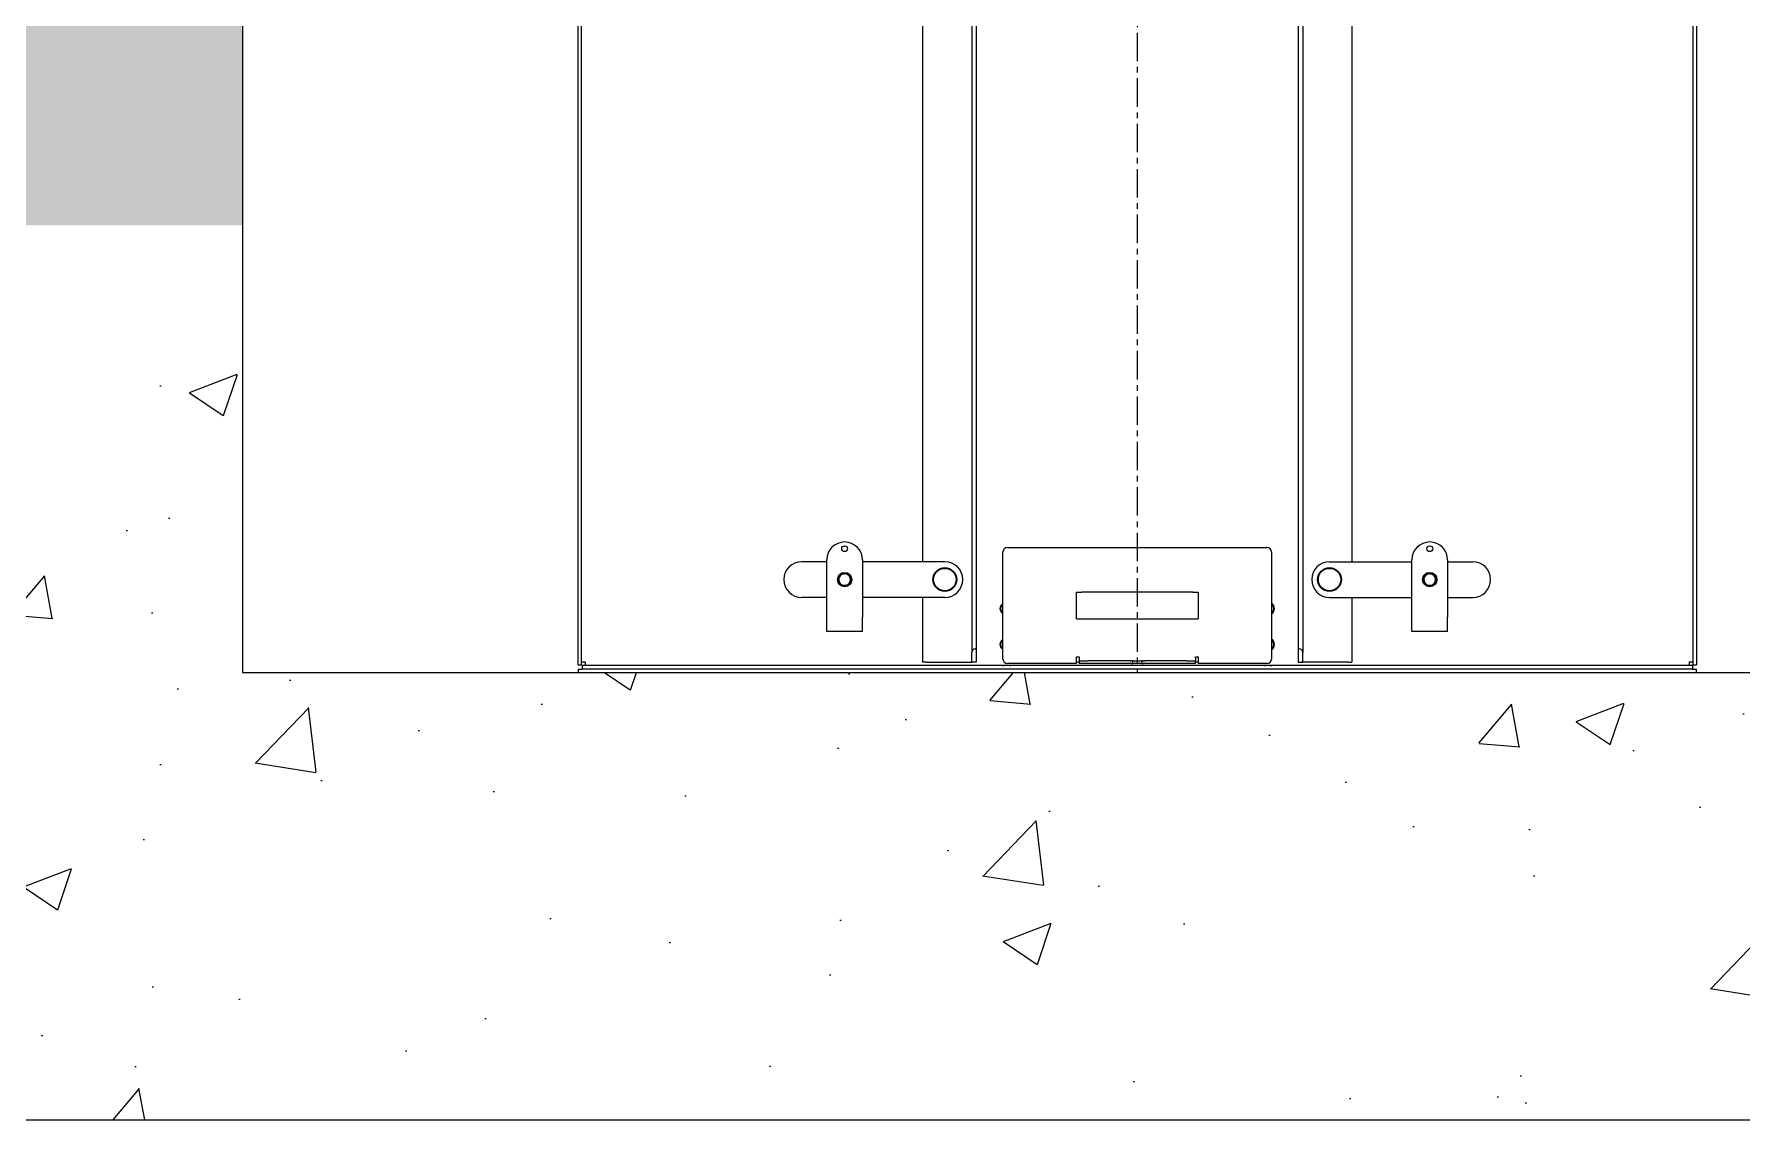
# Model space of a CAD drawing. Header units: millimetres. Extents: x 3220 to 226993, y 817 to 176024.
# Drawn here: x 200218 to 202127, y 72542 to 73756 of the extents above; entities that cross this region are included whole.
import ezdxf

# ---------------------------------------------------------------- set-up
doc = ezdxf.new("R2010")
doc.units = ezdxf.units.MM
doc.linetypes.add('AXES', pattern=[50.8, 31.75, -6.35, 6.35, -6.35])
doc.layers.add('Axe', color=1, linetype='AXES', lineweight=9)
doc.layers.add('Sichtbare Kanten(DIN)', color=7, linetype='Continuous', lineweight=50, true_color=0x3f3f3f)

# ---------------------------------------------------------------- blocks, each defined once
blk = doc.blocks.new('SECTION D-E')
h = blk.add_hatch()
h.set_pattern_fill('AR-CONC', color=256, scale=3)
h.paths.add_polyline_path([(0, -500), (-250, -500), (-250, -4000), (0, -4000)])
h.paths.add_polyline_path([(250, -500), (0, -500), (0, -4000), (3000, -4000), (3000, -3500), (2750, -3500), (250, -3500)])
h.paths.add_polyline_path([(15000, -3500), (12000, -3500), (12000, -4000), (15000, -4000)])
h.paths.add_polyline_path([(18000, -500), (17750, -500), (17750, -3500), (15000, -3500), (15000, -4000), (18000, -4000)])
h.paths.add_polyline_path([(18250, -500), (18000, -500), (18000, -4000), (18250, -4000)])
h.paths.add_polyline_path([(8000, -3500), (8000, -4000), (9000, -4000), (9000, -3500)])
h.paths.add_polyline_path([(5600, -4000), (5600, -3500), (3000, -3500), (3000, -4000)])
h.paths.add_polyline_path([(9800, -4000), (9800, -3500), (9000, -3500), (9000, -4000)])
h = blk.add_hatch()
h.set_pattern_fill('AR-CONC', color=256, scale=3)
h.set_pattern_definition([(50, (4500, 3e-11), (546.554, -47.817), [57.15, -628.65]), (355, (4500, 3e-11), (-105.73, 573.17), [45.72, -502.922]), (100.4514, (4545.55, -4), (440.824, 525.353), [48.57, -534.27]), (46.184, (4500, 152.4), (813.237, -126.127), [85.725, -942.975]), (96.636, (4567.8, 141.9), (712.21, 742.28), [72.855, -801.41]), (351.184, (4500, 152.4), (712.21, 742.28), [68.58, -754.38]), (21, (4576.2, 114.3), (454.843, -306.796), [57.15, -628.65]), (326, (4576.2, 114.3), (185.406, 552.564), [45.72, -502.92]), (71.4514, (4614.1, 88.73), (640.25, 245.768), [48.57, -534.27]), (37.5, (4500, 3e-11), (9.266, 253.665), [0, -496.824, 0, -510.54, 0, -504.825]), (7.5, (4500, 3e-11), (200.459, 300.542), [0, -291.084, 0, -485.394, 0, -192.405]), (327.5, (4330.07, 3e-11), (406.772, -17.1862), [0, -190.5, 0, -594.36, 0, -788.67]), (317.5, (4253.87, 3e-11), (444.388, 76.28), [0, -247.65, 0, -394.716, 0, -560.07])])
h.paths.add_polyline_path([(12500, -4000), (12000, -4000), (12000, -4500), (9800, -4500), (9800, -4000), (9300, -4000), (9300, -5000), (12500, -5000)])
for points in [[(9800, -3500), (9800, -4500), (12000, -4500), (12000, -3500)], [(9300, -4000), (9300, -5000), (12500, -5000), (12500, -4000)]]:
    blk.add_lwpolyline(points)
blk = doc.blocks.new('be 500 pied F')
at = {"layer": 'Axe'}
blk.add_line((0, 1434.4), (0, -500), dxfattribs=at)
at = {"layer": 'Sichtbare Kanten(DIN)', "color": 5, "lineweight": 0}
for p, q in [((-240, 1246.5), (-240, -376)), ((240, 1246.5), (240, -376)), ((-185, 1235.5), (-185, -477.5)), ((-180, 1231.5), (-180, -473.5)), ((180, 1231.5), (180, -473.5)), ((185, 1235.5), (185, -477.5)), ((-625, -491.5), (-625, 640)), ((-621, -491.5), (-621, 640)), ((621, 640), (621, -491.5)), ((625, 640), (625, -491.5)), ((-145, -360), (145, -360)), ((-347, -376), (-375, -376)), ((-347, -438), (-347, -374)), ((-307, -374), (-307, -438)), ((-215, -376), (-307, -376)), ((-150, -485), (-150, -365)), ((150, -365), (150, -485)), ((215, -376), (307, -376)), ((307, -438), (307, -374)), ((347, -374), (347, -438)), ((347, -376), (375, -376)), ((-334.5, -396.2), (-332.7, -392.9)), ((-332.5, -399.4), (-334.5, -396.2)), ((-332.7, -392.9), (-330.9, -389.6)), ((-330.6, -402.6), (-332.5, -399.4)), ((-330.9, -389.6), (-327.2, -389.5)), ((-327.2, -389.5), (-323.4, -389.4)), ((-323.4, -389.4), (-321.5, -392.6)), ((-321.3, -399.1), (-323.1, -402.4)), ((-321.5, -392.6), (-319.5, -395.8)), ((-319.5, -395.8), (-321.3, -399.1)), ((319.5, -395.6), (321.6, -392.4)), ((321.2, -398.9), (319.5, -395.6)), ((322.9, -402.3), (321.2, -398.9)), ((321.6, -392.4), (323.6, -389.3)), ((323.6, -389.3), (327.4, -389.5)), ((327.4, -389.5), (331.1, -389.7)), ((332.4, -399.6), (330.4, -402.7)), ((331.1, -389.7), (332.8, -393.1)), ((334.5, -396.4), (332.4, -399.6)), ((332.8, -393.1), (334.5, -396.4)), ((-347, -416), (-375, -416)), ((-326.8, -402.5), (-330.6, -402.6)), ((-323.1, -402.4), (-326.8, -402.5)), ((-215, -416), (-307, -416)), ((-240, -416), (-240, -488.5)), ((-68, -440), (-68, -410)), ((-68, -410), (-62, -410)), ((62, -410), (-62, -410)), ((62, -410), (68, -410)), ((68, -410), (68, -440)), ((215, -416), (307, -416)), ((240, -416), (240, -488.5)), ((326.6, -402.5), (322.9, -402.3)), ((330.4, -402.7), (326.6, -402.5)), ((347, -416), (375, -416)), ((-347, -454), (-347, -438)), ((-307, -454), (-307, -438)), ((307, -454), (307, -438)), ((347, -454), (347, -438)), ((-307, -454), (-347, -454)), ((-68, -440), (-62, -440)), ((-62, -440), (62, -440)), ((62, -440), (68, -440)), ((347, -454), (307, -454)), ((-181, -473.5), (-180, -473.5)), ((-180, -473.5), (-180, -488.5)), ((181, -473.5), (180, -473.5)), ((180, -473.5), (180, -488.5)), ((-625, -491.5), (-621, -491.5)), ((-625, -496), (-620.5, -496)), ((-625, -496), (-625, -500)), ((-621, -488), (-617, -488)), ((620.5, -492), (-620.5, -492)), ((-620.5, -492), (-620.5, -496)), ((620.5, -496), (-620.5, -496)), ((620, -496), (-620, -496)), ((-617, -488), (-617, -492)), ((-236, -488.5), (-240, -488.5)), ((-236, -488.5), (-190, -488.5)), ((-190, -488.5), (-185, -488.5)), ((-185, -488.5), (-185, -477.5)), ((-180, -488.5), (-185, -488.5)), ((-68, -490), (-145, -490)), ((-68, -482.5), (-65, -482.5)), ((-68, -490), (-68, -482.5)), ((-68, -488), (-65, -488)), ((-65, -482.5), (-65, -484)), ((-65, -484), (-65, -487)), ((-65, -487), (-55, -487)), ((-65, -487), (-65, -490)), ((-55, -490), (-65, -490)), ((-8.4, -487), (-55, -487)), ((-8.4, -490), (-55, -490)), ((-8.4, -487), (-6.5, -487)), ((-6.5, -490), (-8.4, -490)), ((-5, -487), (-6.5, -487)), ((-6.5, -490), (-5, -490)), ((-5, -487), (-5, -487)), ((-5, -490), (-5, -487)), ((-5, -487), (5, -487)), ((-5, -490), (-5, -490)), ((5, -490), (-5, -490)), ((5, -487), (5, -487)), ((5, -487), (5, -490)), ((6.5, -487), (5, -487)), ((5, -490), (5, -490)), ((5, -490), (6.5, -490)), ((6.5, -487), (8.4, -487)), ((8.4, -490), (6.5, -490)), ((55, -487), (8.4, -487)), ((55, -490), (8.4, -490)), ((55, -487), (65, -487)), ((65, -490), (55, -490)), ((65, -484), (65, -482.5)), ((65, -482.5), (68, -482.5)), ((65, -484), (65, -487)), ((65, -490), (65, -487)), ((65, -488), (68, -488)), ((68, -482.5), (68, -490)), ((145, -490), (68, -490)), ((180, -488.5), (185, -488.5)), ((185, -488.5), (185, -477.5)), ((190, -488.5), (185, -488.5)), ((236, -488.5), (190, -488.5)), ((236, -488.5), (240, -488.5)), ((617, -488), (617, -492)), ((617, -488), (621, -488)), ((620.5, -492), (620.5, -496)), ((620.5, -496), (625, -496)), ((621, -491.5), (625, -491.5)), ((625, -500), (625, -496)), ((-625, -500), (625, -500))]:
    blk.add_line(p, q, dxfattribs=at)
at = {"layer": 'Sichtbare Kanten(DIN)', "color": 5, "lineweight": 0, "flags": 128}
for points in [[(-150.5, -492), (-150.2, -492), (-149.9, -492), (-149.5, -491.9), (-149.2, -491.9), (-148.8, -491.9), (-148.4, -491.8), (-148, -491.8), (-147.6, -491.8), (-147.2, -491.7), (-146.8, -491.7), (-146.4, -491.7), (-146, -491.7), (-145.6, -491.7), (-145.2, -491.7), (-144.8, -491.7), (-144.4, -491.8), (-144, -491.8), (-143.6, -491.8), (-143.2, -491.9), (-142.8, -491.9), (-142.5, -491.9), (-142.1, -492), (-141.8, -492), (-141.5, -492)], [(141.5, -492), (141.8, -492), (142.1, -492), (142.5, -491.9), (142.8, -491.9), (143.2, -491.9), (143.6, -491.8), (144, -491.8), (144.4, -491.8), (144.8, -491.7), (145.2, -491.7), (145.6, -491.7), (146, -491.7), (146.4, -491.7), (146.8, -491.7), (147.2, -491.7), (147.6, -491.8), (148, -491.8), (148.4, -491.8), (148.8, -491.9), (149.2, -491.9), (149.5, -491.9), (149.9, -492), (150.2, -492), (150.5, -492)]]:
    blk.add_lwpolyline(points, dxfattribs=at)
at = {"layer": 'Sichtbare Kanten(DIN)', "color": 5, "lineweight": 0}
for centre, radius in [((-327, -361.5), 3.25), ((327, -361.5), 3.25), ((-327, -396), 8), ((-215, -396), 13.3), ((-215, -396), 12.5), ((215, -396), 13.3), ((215, -396), 12.5), ((327, -396), 8)]:
    blk.add_circle(centre, radius, dxfattribs=at)
for centre, radius, start, end in [((-327, -374), 20, 0, 180), ((-145, -365), 5, 90, 180), ((145, -365), 5, 0, 90), ((327, -374), 20, 0, 180), ((-375, -396), 20, 90, 270), ((-215, -396), 20, 270, 90), ((215, -396), 20, 90, 270), ((375, -396), 20, 270, 90), ((-327, -396), 6.5, 151.4988, 211.4988), ((-327, -396), 6.5, 91.4988, 151.4988), ((-327, -396), 6.5, 211.4988, 271.4988), ((-327, -396), 6.5, 31.4988, 91.4988), ((-327, -396), 6.5, 271.4988, 331.4988), ((-327, -396), 6.5, 331.4988, 31.4988), ((327, -396), 6.5, 146.6179, 206.6179), ((327, -396), 6.5, 206.6179, 266.6179), ((327, -396), 6.5, 86.6179, 146.6179), ((327, -396), 6.5, 266.6179, 326.6179), ((327, -396), 6.5, 26.6179, 86.6179), ((327, -396), 6.5, 326.6179, 26.6179), ((-147, -428.5), 6.5, 117.4864, 242.5136), ((-147, -428.5), 5.67, 121.9447, 238.0553), ((147, -428.5), 6.5, 297.4864, 62.5136), ((147, -428.5), 5.67, 301.9447, 58.0553), ((-181, -477.5), 4, 90, 180), ((-147, -468.5), 6.5, 117.4864, 242.5136), ((-147, -468.5), 5.67, 121.9447, 238.0553), ((147, -468.5), 6.5, 297.4864, 62.5136), ((147, -468.5), 5.67, 301.9447, 58.0553), ((181, -477.5), 4, 0, 90), ((-145, -485), 5, 180, 270), ((145, -485), 5, 270, 0)]:
    blk.add_arc(centre, radius, start, end, dxfattribs=at)
blk = doc.blocks.new('132')
blk.add_blockref('be 500 pied F', (0, -500))

msp = doc.modelspace()

# ---------------------------------------------------------------- block references
at = {"color": 2}
msp.add_blockref('SECTION D-E', (190650.8, 77542.4), dxfattribs=at)
msp.add_blockref('132', (201450.8, 74042.4))

doc.saveas('drawing.dxf')
